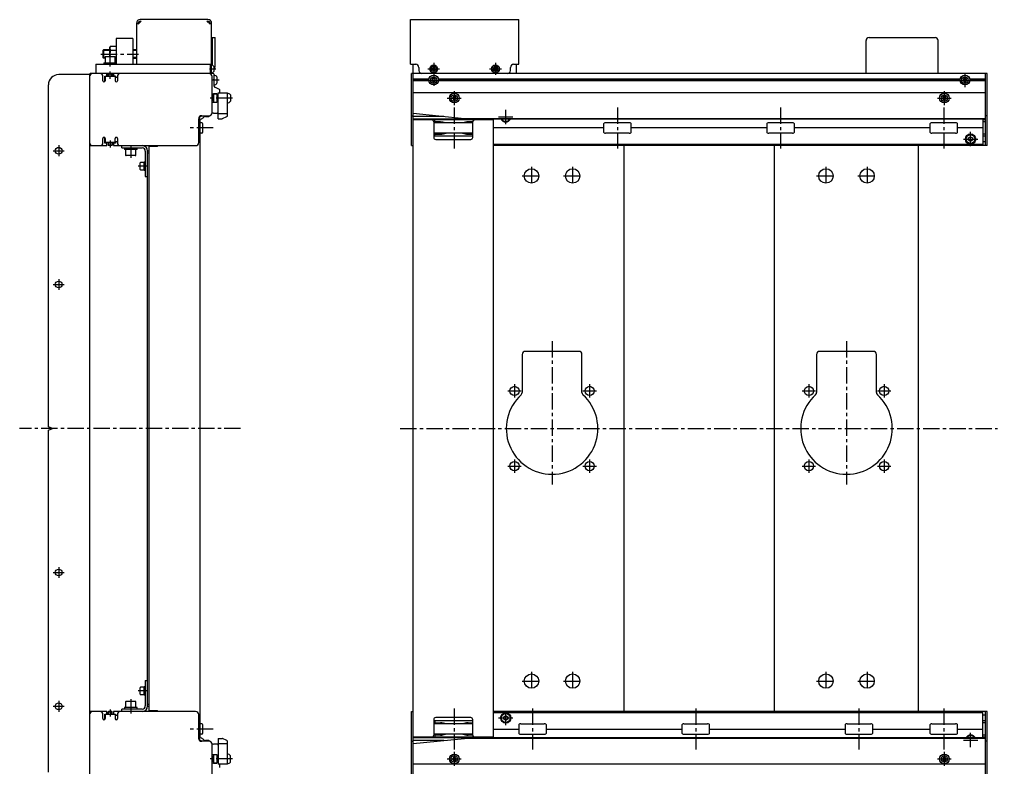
# Model space of a CAD drawing. Extents: x -10 to 1797, y -8 to 1201.
# Drawn here: x -10 to 940, y 474 to 1201 of the extents above; entities that cross this region are included whole.
import ezdxf

# ---------------------------------------------------------------- set-up
doc = ezdxf.new("R2010")
doc.units = 0
doc.header["$LTSCALE"] = 0.5
doc.linetypes.add('CENTER', pattern=[50.8, 31.75, -6.35, 6.35, -6.35])
for name, color, linetype in [('MSM_CENTER', 1, 'CENTER'), ('MSM_CONTINUOUS', 7, 'CONTINUOUS'), ('MSM_NARROW', 5, 'CONTINUOUS')]:
    doc.layers.add(name, color=color, linetype=linetype)

msp = doc.modelspace()

# ---------------------------------------------------------------- linework, layer by layer
at = {"layer": 'MSM_CENTER'}
for p, q in [((69, 1167.4), (105.6, 1167.4)), ((78, 1155.4), (78, 1166.9)), ((78, 1143.4), (78, 1150.4)), ((174.6, 1152.9), (180.8, 1152.9)), ((386.45, 1152.9), (398.05, 1152.9)), ((392.25, 1158.7), (392.25, 1135.3)), ((446.45, 1152.9), (458.05, 1152.9)), ((452.25, 1158.7), (452.25, 1147.1)), ((183.75, 1142.05), (177, 1142.05)), ((385.5, 1142.05), (399, 1142.05)), ((901.5, 1142.05), (915, 1142.05)), ((908.25, 1148.8), (908.25, 1135.3)), ((412.25, 1131.3), (412.25, 1117.8)), ((888.25, 1131.3), (888.25, 1117.8)), ((196.75, 1124.55), (175, 1124.55)), ((405.5, 1124.55), (419, 1124.55)), ((881.5, 1124.55), (895, 1124.55)), ((412.25, 1115.5), (412.25, 1075.5)), ((462.25, 1099.25), (462.25, 1113.25)), ((570.75, 1115.5), (570.75, 1075.5)), ((729.25, 1115.5), (729.25, 1075.5)), ((887.75, 1115.5), (887.75, 1075.5)), ((455.25, 1106.25), (469.25, 1106.25)), ((178, 1095.5), (155.5, 1095.5)), ((78, 1083.4), (78, 1076.4)), ((906.75, 1084.75), (920.75, 1084.75)), ((913.75, 1077.75), (913.75, 1091.75)), ((22.75, 1073.4), (33.25, 1073.4)), ((28, 1078.65), (28, 1068.15)), ((98, 1078.1), (98, 1066.6)), ((114.1, 1058.4), (105.1, 1058.4)), ((487.25, 1057.9), (487.25, 1039.9)), ((527.25, 1057.9), (527.25, 1039.9)), ((773.25, 1057.9), (773.25, 1039.9)), ((813.25, 1057.9), (813.25, 1039.9)), ((478.25, 1048.9), (496.25, 1048.9)), ((518.25, 1048.9), (536.25, 1048.9)), ((764.25, 1048.9), (782.25, 1048.9)), ((804.25, 1048.9), (822.25, 1048.9)), ((22.75, 943.4), (33.25, 943.4)), ((28, 948.65), (28, 938.15)), ((507.25, 888.4), (507.25, 748.9)), ((793.25, 888.4), (793.25, 748.9)), ((470.75, 846.4), (470.75, 833.4)), ((543.75, 846.4), (543.75, 833.4)), ((756.75, 846.4), (756.75, 833.4)), ((829.75, 846.4), (829.75, 833.4)), ((464.25, 839.9), (477.25, 839.9)), ((537.25, 839.9), (550.25, 839.9)), ((750.25, 839.9), (763.25, 839.9)), ((823.25, 839.9), (836.25, 839.9)), ((204.75, 803.4), (-10, 803.4)), ((359.75, 803.4), (939.85, 803.4)), ((470.75, 773.4), (470.75, 760.4)), ((543.75, 773.4), (543.75, 760.4)), ((756.75, 773.4), (756.75, 760.4)), ((829.75, 773.4), (829.75, 760.4)), ((464.25, 766.9), (477.25, 766.9)), ((537.25, 766.9), (550.25, 766.9)), ((750.25, 766.9), (763.25, 766.9)), ((823.25, 766.9), (836.25, 766.9)), ((28, 668.65), (28, 658.15)), ((22.75, 663.4), (33.25, 663.4)), ((487.25, 566.9), (487.25, 548.9)), ((527.25, 566.9), (527.25, 548.9)), ((773.25, 566.9), (773.25, 548.9)), ((813.25, 566.9), (813.25, 548.9)), ((478.25, 557.9), (496.25, 557.9)), ((518.25, 557.9), (536.25, 557.9)), ((764.25, 557.9), (782.25, 557.9)), ((804.25, 557.9), (822.25, 557.9)), ((114.1, 548.4), (105.1, 548.4)), ((22.75, 533.4), (33.25, 533.4)), ((28, 538.65), (28, 528.15)), ((98, 540.2), (98, 526.4)), ((78, 530.4), (78, 523.4)), ((412.25, 531.3), (412.25, 491.3)), ((462.25, 515.05), (462.25, 529.05)), ((488.25, 531.3), (488.25, 491.3)), ((646.75, 531.3), (646.75, 491.3)), ((805.25, 531.3), (805.25, 491.3)), ((887.75, 531.3), (887.75, 491.3)), ((455.25, 522.05), (469.25, 522.05)), ((178, 511.3), (155.5, 511.3)), ((913.75, 493.55), (913.75, 507.55)), ((906.75, 500.55), (920.75, 500.55)), ((412.25, 489), (412.25, 475.5)), ((888.25, 489), (888.25, 475.5)), ((196.75, 482.25), (175, 482.25)), ((405.5, 482.25), (419, 482.25)), ((881.5, 482.25), (895, 482.25))]:
    msp.add_line(p, q, dxfattribs=at)
at = {"layer": 'MSM_CONTINUOUS'}
for p, q in [((103.6, 1197.3), (103.6, 1157.4)), ((108.2, 1199.3), (105.2, 1196.3)), ((105.2, 1196.3), (105.2, 1197.3)), ((173, 1200.9), (107.2, 1200.9)), ((107.2, 1199.3), (108.2, 1199.3)), ((175, 1196.3), (172, 1199.3)), ((172, 1199.3), (173, 1199.3)), ((175, 1197.3), (175, 1196.3)), ((176.6, 1148.4), (176.6, 1197.3)), ((369.85, 1157.4), (369.85, 1200.9)), ((369.85, 1200.9), (474.85, 1200.9)), ((474.85, 1157.4), (474.85, 1200.9)), ((100, 1182.4), (84, 1182.4)), ((84, 1182.4), (84, 1157.4)), ((100, 1182.4), (100, 1157.4)), ((177, 1183.4), (177, 1156.6)), ((177, 1183.4), (180, 1183.4)), ((180, 1156.4), (180, 1183.4)), ((812.25, 1148.4), (812.25, 1180.4)), ((815.25, 1183.4), (879.25, 1183.4)), ((882.25, 1148.4), (882.25, 1180.4)), ((71, 1170.72), (71.68, 1171.4)), ((71, 1170.72), (71, 1164.08)), ((77.5, 1171.4), (71.68, 1171.4)), ((71.68, 1171.4), (71.68, 1163.4)), ((78.22, 1174.91), (77.5, 1173.65)), ((77.5, 1173.65), (77.5, 1164.9)), ((78.22, 1174.91), (84, 1174.91)), ((78.22, 1171.15), (84, 1171.15)), ((103.6, 1171.4), (100, 1171.4)), ((71.68, 1163.4), (71, 1164.08)), ((73, 1163.4), (71.68, 1163.4)), ((71.9, 1158.9), (71.9, 1157.4)), ((71.9, 1158.9), (84, 1158.9)), ((73, 1164.3), (73, 1158.9)), ((73.6, 1164.9), (82.4, 1164.9)), ((83, 1158.9), (83, 1164.3)), ((83, 1163.65), (84, 1163.65)), ((83, 1159.89), (84, 1159.89)), ((100, 1163.4), (103.6, 1163.4)), ((64, 1157.4), (64, 1148.4)), ((64, 1157.4), (176.6, 1157.4)), ((175, 1157.4), (175, 1148.4)), ((178.8, 1155.42), (178.8, 1150.38)), ((369.85, 1157.4), (374.85, 1157.4)), ((372.25, 449.4), (372.25, 1157.4)), ((377.85, 1154.4), (377.85, 1151.4)), ((392.25, 1154.34), (391, 1153.62)), ((391, 1152.18), (391, 1153.62)), ((391, 1152.18), (392.25, 1151.46)), ((393.5, 1153.62), (392.25, 1154.34)), ((392.25, 1151.46), (393.5, 1152.18)), ((393.5, 1152.18), (393.5, 1153.62)), ((452.25, 1154.34), (451, 1153.62)), ((451, 1152.18), (451, 1153.62)), ((451, 1152.18), (452.25, 1151.46)), ((453.5, 1153.62), (452.25, 1154.34)), ((452.25, 1151.46), (453.5, 1152.18)), ((453.5, 1152.18), (453.5, 1153.62)), ((466.85, 1151.4), (466.85, 1154.4)), ((469.85, 1157.4), (474.85, 1157.4)), ((472.25, 1157.4), (472.25, 1148.4)), ((58, 1147.4), (28, 1147.4)), ((58, 1147.9), (58, 458.9)), ((176.6, 1148.4), (58.5, 1148.4)), ((71, 1141.4), (71, 1145.4)), ((72.75, 1140.9), (72.75, 1145.9)), ((72.75, 1145.9), (76, 1145.9)), ((72.87, 1140.9), (72.75, 1140.9)), ((73, 1145.9), (73, 1141.4)), ((83, 1145.4), (73, 1145.4)), ((74.75, 1145.9), (74.75, 1148.4)), ((75, 1148.4), (75, 1145.9)), ((76.38, 1148.4), (76, 1148.02)), ((76, 1145.4), (76, 1148.02)), ((76, 1148.02), (80, 1148.02)), ((80, 1148.02), (79.62, 1148.4)), ((80, 1145.4), (80, 1148.02)), ((83.25, 1145.9), (80, 1145.9)), ((81, 1145.9), (81, 1148.4)), ((81.25, 1148.4), (81.25, 1145.9)), ((83, 1145.9), (83, 1141.4)), ((83.25, 1145.9), (83.25, 1144.9)), ((83.25, 1144.9), (85, 1144.9)), ((85, 1145.4), (85, 1141.4)), ((178, 1148.35), (174.55, 1148.35)), ((177, 1110.6), (177, 1145.4)), ((178.5, 1142.05), (179, 1142.92)), ((179, 1141.18), (178.5, 1142.05)), ((179, 1136.15), (179, 1147.35)), ((181.75, 1145.17), (181.75, 1138.92)), ((929.85, 1148.4), (370.65, 1148.4)), ((370.65, 1078.4), (370.65, 1148.4)), ((928.25, 1148.35), (372.25, 1148.35)), ((387.58, 1142.92), (372.25, 1142.92)), ((387.5, 1142.05), (372.25, 1142.05)), ((387.58, 1141.18), (372.25, 1141.18)), ((392.25, 1143.78), (390.75, 1142.92)), ((390.75, 1142.92), (390.75, 1141.18)), ((390.75, 1141.18), (392.25, 1140.32)), ((393.75, 1142.92), (392.25, 1143.78)), ((392.25, 1140.32), (393.75, 1141.18)), ((393.75, 1141.18), (393.75, 1142.92)), ((903.58, 1142.92), (396.92, 1142.92)), ((903.58, 1141.18), (396.92, 1141.18)), ((903.5, 1142.05), (397, 1142.05)), ((397.25, 1148.35), (397.25, 1148.4)), ((427.25, 1148.4), (427.25, 1148.35)), ((908.25, 1143.78), (906.75, 1142.92)), ((906.75, 1142.92), (906.75, 1141.18)), ((906.75, 1141.18), (908.25, 1140.32)), ((909.75, 1142.92), (908.25, 1143.78)), ((908.25, 1140.32), (909.75, 1141.18)), ((909.75, 1141.18), (909.75, 1142.92)), ((928.25, 1142.92), (912.92, 1142.92)), ((928.25, 1141.18), (912.92, 1141.18)), ((928.25, 1142.05), (913, 1142.05)), ((928.25, 1078.4), (928.25, 1148.4)), ((929.85, 1078.4), (929.85, 1148.4)), ((18, 804.9), (18, 1137.4)), ((184.07, 1132.83), (179.53, 1135.27)), ((184.6, 1129.55), (184.6, 1131.95)), ((177, 1128.8), (181.5, 1128.8)), ((177.43, 1127.05), (177, 1126.62)), ((177, 1122.48), (177.43, 1122.05)), ((178.5, 1127.05), (177.43, 1127.05)), ((177.43, 1122.05), (177.43, 1127.05)), ((178.5, 1122.05), (177.43, 1122.05)), ((181.5, 1128.55), (178.5, 1128.55)), ((178.5, 1128.55), (178.5, 1120.55)), ((181.5, 1128.8), (181.5, 1120.3)), ((181.5, 1127.3), (183, 1127.3)), ((183, 1127.05), (181.5, 1127.05)), ((181.5, 1122.05), (183, 1122.05)), ((183, 1121.8), (181.5, 1121.8)), ((183, 1104.55), (183, 1129.55)), ((183, 1129.55), (192, 1129.55)), ((192, 1107.67), (192, 1129.55)), ((194.75, 1127.67), (194.75, 1121.42)), ((928.25, 1129.55), (372.25, 1129.55)), ((411.38, 1126.05), (410.52, 1124.55)), ((410.52, 1124.55), (411.38, 1123.05)), ((411.38, 1126.05), (413.12, 1126.05)), ((411.38, 1123.05), (413.12, 1123.05)), ((413.98, 1124.55), (413.12, 1126.05)), ((413.12, 1123.05), (413.98, 1124.55)), ((887.38, 1126.05), (886.52, 1124.55)), ((886.52, 1124.55), (887.38, 1123.05)), ((887.38, 1126.05), (889.12, 1126.05)), ((887.38, 1123.05), (889.12, 1123.05)), ((889.98, 1124.55), (889.12, 1126.05)), ((889.12, 1123.05), (889.98, 1124.55)), ((181.5, 1120.3), (177, 1120.3)), ((178.5, 1120.55), (181.5, 1120.55)), ((164, 1081.4), (164, 1104.4)), ((165.5, 1103.4), (164, 1103.4)), ((164.08, 1105.09), (164.08, 1103.4)), ((164.6, 1105.76), (164.6, 1104.65)), ((165.1, 1104.15), (165.6, 1104.15)), ((165.5, 503.4), (165.5, 1103.4)), ((167, 1107.4), (173.8, 1107.4)), ((170.74, 1106.55), (172.36, 1106.55)), ((174.48, 1107.43), (174.54, 1107.49)), ((178.34, 1110.05), (182, 1110.05)), ((183, 1109.55), (192, 1109.55)), ((183, 1104.55), (186.76, 1104.55)), ((187.21, 1104.66), (191.45, 1106.77)), ((370.65, 1107.4), (372.25, 1107.4)), ((422.25, 1104.55), (372.25, 1109.55)), ((402.25, 1106.55), (372.25, 1106.55)), ((928.25, 1104.15), (372.25, 1104.15)), ((450.25, 1103.4), (372.25, 1103.4)), ((393.38, 1101.4), (393.38, 1103.4)), ((928.25, 1104.55), (422.25, 1104.55)), ((431.12, 1103.4), (431.12, 1103.05)), ((450.25, 502.65), (450.25, 1104.15)), ((462.25, 1103.94), (461.89, 1104.15)), ((462.61, 1104.15), (462.25, 1103.94)), ((925.75, 1104.15), (925.75, 1079.4)), ((928.25, 1103.4), (925.75, 1103.4)), ((929.85, 1107.4), (928.25, 1107.4)), ((167, 1100.5), (165.5, 1100.5)), ((168, 1091.5), (168, 1099.5)), ((398.82, 1101.4), (392.25, 1101.4)), ((392.25, 1101.4), (392.25, 1086.4)), ((430.25, 1100.5), (392.25, 1100.5)), ((430.25, 1101.4), (425.68, 1101.4)), ((430.25, 1086.4), (430.25, 1101.4)), ((557.31, 1095.5), (450.25, 1095.5)), ((557.31, 1099.5), (557.31, 1091.5)), ((582.22, 1100.5), (559.28, 1100.5)), ((584.19, 1091.5), (584.19, 1099.5)), ((715.81, 1095.5), (584.19, 1095.5)), ((715.81, 1099.5), (715.81, 1091.5)), ((740.72, 1100.5), (717.78, 1100.5)), ((742.69, 1091.5), (742.69, 1099.5)), ((874.31, 1095.5), (742.69, 1095.5)), ((874.31, 1099.5), (874.31, 1091.5)), ((899.22, 1100.5), (876.28, 1100.5)), ((901.19, 1091.5), (901.19, 1099.5)), ((925.75, 1095.5), (901.19, 1095.5)), ((928.25, 1101.4), (925.75, 1101.4)), ((71, 1081.4), (71, 1085.4)), ((72.75, 1085.9), (72.87, 1085.9)), ((72.75, 1080.9), (72.75, 1085.9)), ((73, 1085.4), (73, 1081.4)), ((83, 1081.4), (83, 1085.4)), ((85, 1085.4), (85, 1081.4)), ((167, 1090.5), (165.5, 1090.5)), ((430.25, 1090.5), (392.25, 1090.5)), ((392.25, 1089.4), (398.82, 1089.4)), ((430.25, 1087.4), (392.25, 1087.4)), ((393.38, 1087.4), (393.38, 1089.4)), ((394.25, 1084.4), (428.25, 1084.4)), ((425.68, 1089.4), (430.25, 1089.4)), ((582.22, 1090.5), (559.28, 1090.5)), ((740.72, 1090.5), (717.78, 1090.5)), ((899.22, 1090.5), (876.28, 1090.5)), ((911.75, 1085.9), (913.75, 1087.06)), ((911.75, 1083.6), (911.75, 1085.9)), ((913.75, 1082.44), (911.75, 1083.6)), ((913.75, 1087.06), (915.75, 1085.9)), ((915.75, 1083.6), (913.75, 1082.44)), ((915.75, 1085.9), (915.75, 1083.6)), ((928.25, 1089.4), (925.75, 1089.4)), ((928.25, 1087.4), (925.75, 1087.4)), ((58.5, 1078.4), (74.75, 1078.4)), ((74.75, 1080.9), (72.75, 1080.9)), ((83, 1081.4), (73, 1081.4)), ((74.75, 1078.4), (74.75, 1080.9)), ((76, 1081.4), (76, 1078.78)), ((76.38, 1078.4), (76, 1078.78)), ((76, 1078.78), (80, 1078.78)), ((79.62, 1078.4), (76.38, 1078.4)), ((80, 1078.78), (79.62, 1078.4)), ((80, 1081.4), (80, 1078.78)), ((83.25, 1080.9), (81.25, 1080.9)), ((81.25, 1080.9), (81.25, 1078.4)), ((81.25, 1078.4), (161, 1078.4)), ((83.25, 1081.9), (83.25, 1080.9)), ((85, 1081.9), (83.25, 1081.9)), ((89.4, 1076.1), (89.4, 1078.4)), ((89.4, 1076.1), (109.1, 1076.1)), ((91.9, 1076.1), (91.9, 1074.6)), ((104.1, 1074.6), (91.9, 1074.6)), ((93, 1074.6), (93, 1069.2)), ((103, 1069.2), (103, 1074.6)), ((104.1, 1074.6), (104.1, 1076.1)), ((114.4, 533.4), (114.4, 1073.4)), ((114.4, 1073.4), (116, 1073.4)), ((124, 1077.4), (116, 1077.4)), ((116, 529.4), (116, 1077.4)), ((124, 1077.4), (124, 1078.4)), ((370.65, 1078.4), (372.25, 1078.4)), ((925.75, 1079.4), (450.25, 1079.4)), ((929.85, 1078.4), (450.25, 1078.4)), ((577.25, 528.4), (577.25, 1078.4)), ((723.25, 528.4), (723.25, 1078.4)), ((863.25, 528.4), (863.25, 1078.4)), ((928.25, 1081.9), (925.75, 1081.9)), ((102.4, 1068.6), (93.6, 1068.6)), ((112.1, 1073.1), (112.1, 1048.4)), ((114.4, 1071.4), (116, 1071.4)), ((107.1, 1055.3), (107.1, 1061.5)), ((111.1, 1061.9), (107.5, 1061.9)), ((107.5, 1054.9), (111.1, 1054.9)), ((112.1, 1062.2), (111.1, 1062.2)), ((111.1, 1054.6), (111.1, 1062.2)), ((111.1, 1054.6), (112.1, 1054.6)), ((112.1, 1048.4), (114.4, 1048.4)), ((478.25, 875.4), (478.25, 838.5)), ((533.25, 878.4), (481.25, 878.4)), ((536.25, 838.5), (536.25, 875.4)), ((764.25, 875.4), (764.25, 838.5)), ((819.25, 878.4), (767.25, 878.4)), ((822.25, 838.5), (822.25, 875.4)), ((22, 803.4), (18, 804.9)), ((18, 801.9), (22, 803.4)), ((18, 469.4), (18, 801.9)), ((107.1, 545.3), (107.1, 551.5)), ((111.1, 551.9), (107.5, 551.9)), ((112.1, 552.2), (111.1, 552.2)), ((111.1, 544.6), (111.1, 552.2)), ((112.1, 558.4), (112.1, 533.7)), ((112.1, 558.4), (114.4, 558.4)), ((107.5, 544.9), (111.1, 544.9)), ((111.1, 544.6), (112.1, 544.6)), ((91.9, 532.2), (91.9, 530.7)), ((104.1, 532.2), (91.9, 532.2)), ((93, 537.6), (93, 532.2)), ((102.4, 538.2), (93.6, 538.2)), ((103, 532.2), (103, 537.6)), ((104.1, 530.7), (104.1, 532.2)), ((114.4, 535.4), (116, 535.4)), ((114.4, 533.4), (116, 533.4)), ((74.75, 528.4), (58.5, 528.4)), ((71, 521.4), (71, 525.4)), ((72.75, 520.9), (72.75, 525.9)), ((72.75, 525.9), (74.75, 525.9)), ((73, 525.4), (73, 521.4)), ((83, 525.4), (73, 525.4)), ((74.75, 525.9), (74.75, 528.4)), ((76.38, 528.4), (76, 528.02)), ((76, 525.4), (76, 528.02)), ((76, 528.02), (80, 528.02)), ((79.62, 528.4), (76.38, 528.4)), ((80, 528.02), (79.62, 528.4)), ((80, 525.4), (80, 528.02)), ((81.25, 528.4), (81.25, 525.9)), ((161, 528.4), (81.25, 528.4)), ((81.25, 525.9), (83.25, 525.9)), ((83, 525.4), (83, 521.4)), ((83.25, 525.9), (83.25, 524.9)), ((83.25, 524.9), (85, 524.9)), ((85, 525.4), (85, 521.4)), ((109.1, 530.7), (89.4, 530.7)), ((89.4, 528.4), (89.4, 530.7)), ((116, 529.4), (124, 529.4)), ((124, 528.4), (124, 529.4)), ((164, 502.4), (164, 525.4)), ((370.65, 528.4), (372.25, 528.4)), ((370.65, 458.4), (370.65, 528.4)), ((929.85, 528.4), (450.25, 528.4)), ((450.25, 527.4), (925.75, 527.4)), ((460.25, 523.2), (462.25, 524.36)), ((460.25, 520.9), (460.25, 523.2)), ((462.25, 524.36), (464.25, 523.2)), ((464.25, 523.2), (464.25, 520.9)), ((925.75, 502.65), (925.75, 527.4)), ((928.25, 524.9), (925.75, 524.9)), ((928.25, 458.4), (928.25, 528.4)), ((929.85, 458.4), (929.85, 528.4)), ((72.87, 520.9), (72.75, 520.9)), ((167, 516.3), (165.5, 516.3)), ((168, 507.3), (168, 515.3)), ((392.25, 520.4), (392.25, 505.4)), ((430.25, 519.4), (392.25, 519.4)), ((392.25, 517.4), (398.82, 517.4)), ((430.25, 516.3), (392.25, 516.3)), ((393.38, 519.4), (393.38, 517.4)), ((428.25, 522.4), (394.25, 522.4)), ((425.68, 517.4), (430.25, 517.4)), ((430.25, 505.4), (430.25, 520.4)), ((462.25, 519.74), (460.25, 520.9)), ((464.25, 520.9), (462.25, 519.74)), ((474.81, 515.3), (474.81, 507.3)), ((476.78, 516.3), (499.72, 516.3)), ((501.69, 507.3), (501.69, 515.3)), ((633.31, 515.3), (633.31, 507.3)), ((635.28, 516.3), (658.22, 516.3)), ((660.19, 507.3), (660.19, 515.3)), ((791.81, 515.3), (791.81, 507.3)), ((793.78, 516.3), (816.72, 516.3)), ((818.69, 507.3), (818.69, 515.3)), ((874.31, 515.3), (874.31, 507.3)), ((876.28, 516.3), (899.22, 516.3)), ((901.19, 507.3), (901.19, 515.3)), ((928.25, 519.4), (925.75, 519.4)), ((928.25, 517.4), (925.75, 517.4)), ((167, 506.3), (165.5, 506.3)), ((430.25, 506.3), (392.25, 506.3)), ((398.82, 505.4), (392.25, 505.4)), ((393.38, 505.4), (393.38, 503.4)), ((430.25, 505.4), (425.68, 505.4)), ((431.12, 503.4), (431.12, 503.75)), ((450.25, 511.3), (474.81, 511.3)), ((476.78, 506.3), (499.72, 506.3)), ((501.69, 511.3), (633.31, 511.3)), ((635.28, 506.3), (658.22, 506.3)), ((660.19, 511.3), (791.81, 511.3)), ((793.78, 506.3), (816.72, 506.3)), ((818.69, 511.3), (874.31, 511.3)), ((876.28, 506.3), (899.22, 506.3)), ((901.19, 511.3), (925.75, 511.3)), ((928.25, 505.4), (925.75, 505.4)), ((165.5, 503.4), (164, 503.4)), ((164.08, 501.71), (164.08, 503.4)), ((164.6, 502.15), (164.6, 501.04)), ((165.6, 502.65), (165.1, 502.65)), ((173.8, 499.4), (167, 499.4)), ((172.36, 500.25), (170.74, 500.25)), ((174.54, 499.31), (174.48, 499.37)), ((177, 461.4), (177, 496.2)), ((182, 496.75), (178.34, 496.75)), ((183, 502.25), (186.76, 502.25)), ((183, 502.25), (183, 477.25)), ((183, 497.25), (192, 497.25)), ((191.45, 500.03), (187.21, 502.14)), ((192, 477.25), (192, 499.13)), ((370.65, 499.4), (372.25, 499.4)), ((450.25, 503.4), (372.25, 503.4)), ((928.25, 502.65), (372.25, 502.65)), ((372.25, 497.25), (422.25, 502.25)), ((402.25, 500.25), (372.25, 500.25)), ((928.25, 502.25), (422.25, 502.25)), ((913.39, 502.65), (913.75, 502.86)), ((913.75, 502.86), (914.11, 502.65)), ((928.25, 503.4), (925.75, 503.4)), ((929.85, 499.4), (928.25, 499.4)), ((177, 486.5), (181.5, 486.5)), ((177.43, 484.75), (177, 484.32)), ((178.5, 484.75), (177.43, 484.75)), ((177.43, 479.75), (177.43, 484.75)), ((181.5, 486.25), (178.5, 486.25)), ((178.5, 486.25), (178.5, 478.25)), ((181.5, 486.5), (181.5, 478)), ((181.5, 485), (183, 485)), ((183, 484.75), (181.5, 484.75)), ((194.75, 479.12), (194.75, 485.37)), ((177, 480.18), (177.43, 479.75)), ((181.5, 478), (177, 478)), ((178.5, 479.75), (177.43, 479.75)), ((178.5, 478.25), (181.5, 478.25)), ((181.5, 479.75), (183, 479.75)), ((183, 479.5), (181.5, 479.5)), ((192, 477.25), (183, 477.25)), ((184.6, 474.85), (184.6, 477.25)), ((928.25, 477.25), (372.25, 477.25)), ((411.38, 483.75), (410.52, 482.25)), ((410.52, 482.25), (411.38, 480.75)), ((413.12, 483.75), (411.38, 483.75)), ((413.12, 480.75), (411.38, 480.75)), ((413.98, 482.25), (413.12, 483.75)), ((413.12, 480.75), (413.98, 482.25)), ((887.38, 483.75), (886.52, 482.25)), ((886.52, 482.25), (887.38, 480.75)), ((889.12, 483.75), (887.38, 483.75)), ((889.12, 480.75), (887.38, 480.75)), ((889.98, 482.25), (889.12, 483.75)), ((889.12, 480.75), (889.98, 482.25))]:
    msp.add_line(p, q, dxfattribs=at)
for centre, radius in [((392.25, 1152.9), 3.8), ((392.25, 1152.9), 2.53), ((452.25, 1152.9), 3.8), ((452.25, 1152.9), 2.53), ((392.25, 1142.05), 4.75), ((392.25, 1142.05), 3.13), ((908.25, 1142.05), 4.75), ((908.25, 1142.05), 3.13), ((412.25, 1124.55), 4.75), ((412.25, 1124.55), 3.13), ((888.25, 1124.55), 4.75), ((888.25, 1124.55), 3.13), ((913.75, 1084.75), 5), ((913.75, 1084.75), 4.25), ((28, 1073.4), 3.25), ((487.25, 1048.9), 7), ((527.25, 1048.9), 7), ((773.25, 1048.9), 7), ((813.25, 1048.9), 7), ((28, 943.4), 3.25), ((470.75, 839.9), 4.5), ((543.75, 839.9), 4.5), ((756.75, 839.9), 4.5), ((829.75, 839.9), 4.5), ((470.75, 766.9), 4.5), ((543.75, 766.9), 4.5), ((756.75, 766.9), 4.5), ((829.75, 766.9), 4.5), ((28, 663.4), 3.25), ((487.25, 557.9), 7), ((527.25, 557.9), 7), ((773.25, 557.9), 7), ((813.25, 557.9), 7), ((28, 533.4), 3.25), ((462.25, 522.05), 5), ((462.25, 522.05), 4.25), ((412.25, 482.25), 4.75), ((412.25, 482.25), 3.13), ((888.25, 482.25), 4.75), ((888.25, 482.25), 3.13)]:
    msp.add_circle(centre, radius, dxfattribs=at)
for centre, radius, start, end in [((107.2, 1197.3), 3.6, 90, 180), ((107.2, 1197.3), 2, 90, 180), ((173, 1197.3), 3.6, 0, 90), ((173, 1197.3), 2, 0, 90), ((815.25, 1180.4), 3, 90, 180), ((879.25, 1180.4), 3, 0, 90), ((81.12, 1173.03), 3.45, 147.05809, 212.94191), ((91.18, 1167.37), 13.5, 163.7284, 190.55098), ((73.6, 1164.3), 0.6, 90, 180), ((82.4, 1164.3), 0.6, 0, 90), ((175.9, 1152.96), 3.8, 40.35915, 79.45237), ((175.9, 1152.84), 3.8, 280.54763, 319.64085), ((172, 1156.4), 8, 328.21167, 0), ((374.85, 1154.4), 3, 0, 90), ((380.85, 1151.4), 3, 180, 270), ((463.85, 1151.4), 3, 270, 0), ((469.85, 1154.4), 3, 90, 180), ((28, 1137.4), 10, 90, 180), ((58.5, 1147.9), 0.5, 90, 180), ((61, 1145.4), 3, 90, 180), ((68, 1145.4), 3, 0, 90), ((72, 1141.4), 1, 180, 0), ((84, 1141.4), 1, 180, 0), ((88, 1145.4), 3, 90, 180), ((174, 1145.4), 3, 0, 90), ((178, 1147.35), 1, 0, 90), ((178.1, 1142.14), 4.75, 39.77311, 79.06843), ((178.1, 1141.96), 4.75, 280.93157, 320.22689), ((180, 1136.15), 1, 180, 241.82141), ((183.6, 1131.95), 1, 0, 61.82141), ((191.1, 1124.64), 4.75, 39.77311, 79.06843), ((191.1, 1124.46), 4.75, 280.93157, 320.22689), ((167, 1104.4), 3, 90, 180), ((165.6, 1107.85), 2, 238.60552, 245.33635), ((164.9, 1105.76), 0.3, 116.65416, 180), ((165.1, 1104.65), 0.5, 180, 270), ((165.6, 1107.85), 1.25, 245.73782, 338.43652), ((165.6, 1107.85), 3.7, 270, 320.07449), ((170.74, 1103.55), 3, 90, 140.0745), ((172.36, 1109.55), 3, 270, 315), ((173.8, 1110.6), 3.2, 270, 0), ((178.34, 1107.05), 3, 90, 119.66548), ((182, 1111.05), 1, 270, 0), ((186.76, 1105.55), 1, 270, 296.56505), ((191, 1107.67), 1, 296.56505, 0), ((390.25, 1101.4), 2, 360, 90), ((432.25, 1101.4), 2, 90, 180), ((462.25, 1106.25), 5, 204.83459, 335.16541), ((462.25, 1106.25), 4.25, 209.61158, 330.38842), ((167, 1099.5), 1, 0, 90), ((398.09, 1083.66), 17.75, 71.52352, 87.64045), ((425.94, 1084.64), 16.76, 90.88764, 108.88418), ((558.18, 1099.38), 0.882, 115.53281, 172.10275), ((559.26, 1097.09), 3.41, 89.66873, 115.24537), ((582.24, 1097.09), 3.41, 64.75463, 90.33127), ((583.32, 1099.38), 0.882, 7.89725, 64.46719), ((716.68, 1099.38), 0.882, 115.53281, 172.10275), ((717.76, 1097.09), 3.41, 89.66873, 115.24537), ((740.74, 1097.09), 3.41, 64.75463, 90.33127), ((741.82, 1099.38), 0.882, 7.89725, 64.46719), ((875.18, 1099.38), 0.882, 115.53281, 172.10275), ((876.26, 1097.09), 3.41, 89.66873, 115.24537), ((899.24, 1097.09), 3.41, 64.75463, 90.33127), ((900.32, 1099.38), 0.882, 7.89725, 64.46719), ((72, 1085.4), 1, 0, 180), ((84, 1085.4), 1, 0, 180), ((167, 1091.5), 1, 270, 0), ((394.25, 1086.4), 2, 180, 270), ((398.6, 1105.25), 15.85, 270.80489, 291.4888), ((426.42, 1107.22), 17.83, 249.62634, 267.6096), ((428.25, 1086.4), 2, 270, 0), ((558.18, 1091.62), 0.882, 187.89725, 244.46719), ((559.26, 1093.91), 3.41, 244.75463, 270.33127), ((582.24, 1093.91), 3.41, 269.66873, 295.24537), ((583.32, 1091.62), 0.882, 295.53281, 352.10275), ((716.68, 1091.62), 0.882, 187.89725, 244.46719), ((717.76, 1093.91), 3.41, 244.75463, 270.33127), ((740.74, 1093.91), 3.41, 269.66873, 295.24537), ((741.82, 1091.62), 0.882, 295.53281, 352.10275), ((875.18, 1091.62), 0.882, 187.89725, 244.46719), ((876.26, 1093.91), 3.41, 244.75463, 270.33127), ((899.24, 1093.91), 3.41, 269.66873, 295.24537), ((900.32, 1091.62), 0.882, 295.53281, 352.10275), ((61, 1081.4), 3, 180, 270), ((58.5, 1078.9), 0.5, 180, 270), ((68, 1081.4), 3, 270, 0), ((88, 1081.4), 3, 180, 270), ((109.1, 1073.1), 5.3, 0, 90), ((109.1, 1073.1), 3, 0, 90), ((161, 1081.4), 3, 270, 0), ((93.6, 1069.2), 0.6, 180, 270), ((102.4, 1069.2), 0.6, 270, 0), ((107.5, 1061.5), 0.4, 90, 180), ((107.5, 1055.3), 0.4, 180, 270), ((481.25, 875.4), 3, 90, 180), ((533.25, 875.4), 3, 360, 90), ((767.25, 875.4), 3, 90, 180), ((819.25, 875.4), 3, 0, 90), ((507.25, 803.4), 44.5, 132.35205, 47.64795), ((475.25, 838.5), 3, 312.35205, 0), ((539.25, 838.5), 3, 180, 227.64795), ((793.25, 803.4), 44.5, 132.35205, 47.64795), ((761.25, 838.5), 3, 312.35205, 360), ((825.25, 838.5), 3, 180, 227.64795), ((107.5, 551.5), 0.4, 90, 180), ((107.5, 545.3), 0.4, 180, 270), ((93.6, 537.6), 0.6, 90, 180), ((102.4, 537.6), 0.6, 0, 90), ((109.1, 533.7), 5.3, 270, 0), ((109.1, 533.7), 3, 270, 0), ((58.5, 527.9), 0.5, 90, 180), ((61, 525.4), 3, 90, 180), ((68, 525.4), 3, 0, 90), ((88, 525.4), 3, 90, 180), ((161, 525.4), 3, 0, 90), ((72, 521.4), 1, 180, 0), ((84, 521.4), 1, 180, 0), ((167, 515.3), 1, 0, 90), ((394.25, 520.4), 2, 90, 180), ((398.6, 501.55), 15.85, 68.5112, 89.19511), ((426.42, 499.58), 17.83, 92.3904, 110.37366), ((428.25, 520.4), 2, 360, 90), ((475.68, 515.18), 0.882, 115.53281, 172.10275), ((476.76, 512.89), 3.41, 89.66873, 115.24537), ((499.74, 512.89), 3.41, 64.75463, 90.33127), ((500.82, 515.18), 0.882, 7.89725, 64.46719), ((634.18, 515.18), 0.882, 115.53281, 172.10275), ((635.26, 512.89), 3.41, 89.66873, 115.24537), ((658.24, 512.89), 3.41, 64.75463, 90.33127), ((659.32, 515.18), 0.882, 7.89725, 64.46719), ((792.68, 515.18), 0.882, 115.53281, 172.10275), ((793.76, 512.89), 3.41, 89.66873, 115.24537), ((816.74, 512.89), 3.41, 64.75463, 90.33127), ((817.82, 515.18), 0.882, 7.89725, 64.46719), ((875.18, 515.18), 0.882, 115.53281, 172.10275), ((876.26, 512.89), 3.41, 89.66873, 115.24537), ((899.24, 512.89), 3.41, 64.75463, 90.33127), ((900.32, 515.18), 0.882, 7.89725, 64.46719), ((167, 507.3), 1, 270, 0), ((390.25, 505.4), 2, 270, 0), ((398.09, 523.14), 17.75, 272.35955, 288.47648), ((425.94, 522.16), 16.76, 251.11582, 269.11236), ((432.25, 505.4), 2, 180, 270), ((475.68, 507.42), 0.882, 187.89725, 244.46719), ((476.76, 509.71), 3.41, 244.75463, 270.33127), ((499.74, 509.71), 3.41, 269.66873, 295.24537), ((500.82, 507.42), 0.882, 295.53281, 352.10275), ((634.18, 507.42), 0.882, 187.89725, 244.46719), ((635.26, 509.71), 3.41, 244.75463, 270.33127), ((658.24, 509.71), 3.41, 269.66873, 295.24537), ((659.32, 507.42), 0.882, 295.53281, 352.10275), ((792.68, 507.42), 0.882, 187.89725, 244.46719), ((793.76, 509.71), 3.41, 244.75463, 270.33127), ((816.74, 509.71), 3.41, 269.66873, 295.24537), ((817.82, 507.42), 0.882, 295.53281, 352.10275), ((875.18, 507.42), 0.882, 187.89725, 244.46719), ((876.26, 509.71), 3.41, 244.75463, 270.33127), ((899.24, 509.71), 3.41, 269.66873, 295.24537), ((900.32, 507.42), 0.882, 295.53281, 352.10275), ((913.75, 500.55), 5, 24.83459, 155.16541), ((913.75, 500.55), 4.25, 29.61158, 150.38842), ((167, 502.4), 3, 180, 270), ((165.6, 498.95), 2, 114.66365, 121.39448), ((165.1, 502.15), 0.5, 90, 180), ((164.9, 501.04), 0.3, 180, 243.34584), ((165.6, 498.95), 1.25, 21.56348, 114.26218), ((165.6, 498.95), 3.7, 39.9255, 90), ((170.74, 503.25), 3, 219.92551, 270), ((172.36, 497.25), 3, 45, 90), ((173.8, 496.2), 3.2, 0, 90), ((178.34, 499.75), 3, 240.33452, 270), ((182, 495.75), 1, 0, 90), ((186.76, 501.25), 1, 63.43495, 90), ((191, 499.13), 1, 0, 63.43495), ((191.1, 482.34), 4.75, 39.77311, 79.06843), ((191.1, 482.16), 4.75, 280.93157, 320.22689), ((183.6, 474.85), 1, 298.17859, 0)]:
    msp.add_arc(centre, radius, start, end, dxfattribs=at)
at = {"layer": 'MSM_NARROW'}
for p, q in [((77.5, 1170.72), (71, 1170.72)), ((103.6, 1170.72), (100, 1170.72)), ((73, 1164.08), (71, 1164.08)), ((103.6, 1164.08), (100, 1164.08)), ((75.54, 1145.9), (75.54, 1148.4)), ((76.38, 1145.4), (76.38, 1148.4)), ((79.62, 1145.4), (79.62, 1148.4)), ((80.46, 1145.9), (80.46, 1148.4)), ((178.5, 1126.62), (177, 1126.62)), ((178.5, 1122.48), (177, 1122.48)), ((183, 1126.62), (181.5, 1126.62)), ((183, 1122.48), (181.5, 1122.48)), ((76.38, 1081.4), (76.38, 1078.4)), ((79.62, 1081.4), (79.62, 1078.4)), ((76.38, 525.4), (76.38, 528.4)), ((79.62, 525.4), (79.62, 528.4)), ((178.5, 484.32), (177, 484.32)), ((178.5, 480.18), (177, 480.18)), ((183, 484.32), (181.5, 484.32)), ((183, 480.18), (181.5, 480.18))]:
    msp.add_line(p, q, dxfattribs=at)

doc.saveas('drawing.dxf')
